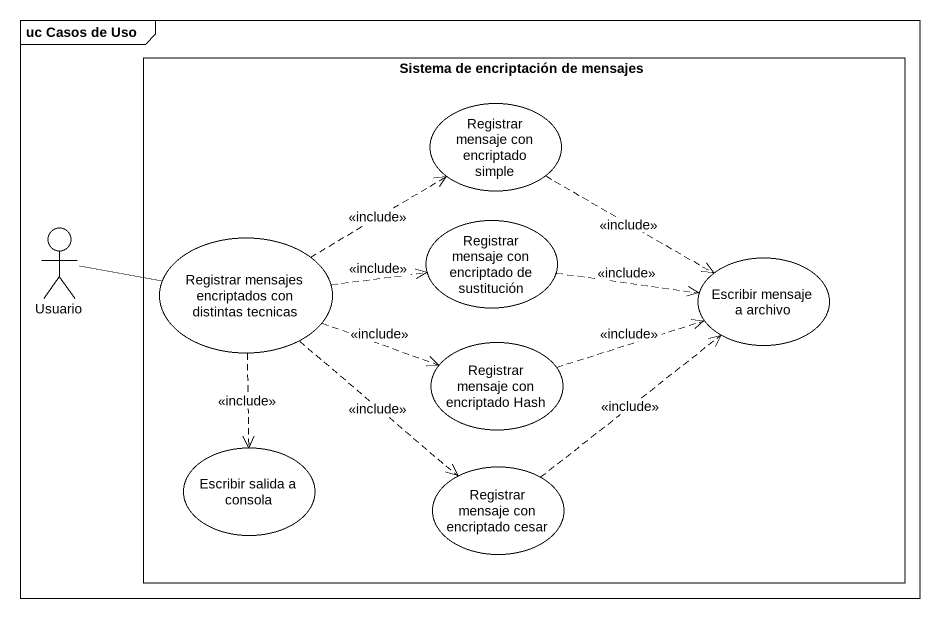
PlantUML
@startuml
mainframe uc Casos de Uso
rectangle "Sistema de encriptación de mensajes" as Sistema_de_encriptación_de {
  usecase "Registrar mensaje con encriptado simple" as Registrar_mensaje_con
  usecase "Registrar mensajes encriptados con distintas tecnicas" as Registrar_mensajes
  usecase "Registrar mensaje con encriptado de sustitución" as Registrar_mensaje_con_2
  usecase "Escribir mensaje a archivo" as Escribir_mensaje_a_archivo
  usecase "Registrar mensaje con encriptado Hash" as Registrar_mensaje_con_3
  usecase "Escribir salida a consola" as Escribir_salida_a_consola
  usecase "Registrar mensaje con encriptado cesar" as Registrar_mensaje_con_4
}
actor Usuario
Registrar_mensaje_con .right.> Escribir_mensaje_a_archivo : <<include>>
Usuario -right- Registrar_mensajes
Registrar_mensajes .right.> Registrar_mensaje_con : <<include>>
Registrar_mensajes .right.> Registrar_mensaje_con_2 : <<include>>
Registrar_mensajes .right.> Registrar_mensaje_con_3 : <<include>>
Registrar_mensajes ..> Escribir_salida_a_consola : <<include>>
Registrar_mensajes ..> Registrar_mensaje_con_4 : <<include>>
Registrar_mensaje_con_2 .right.> Escribir_mensaje_a_archivo : <<include>>
Registrar_mensaje_con_3 .right.> Escribir_mensaje_a_archivo : <<include>>
Registrar_mensaje_con_4 .up.> Escribir_mensaje_a_archivo : <<include>>
@enduml
